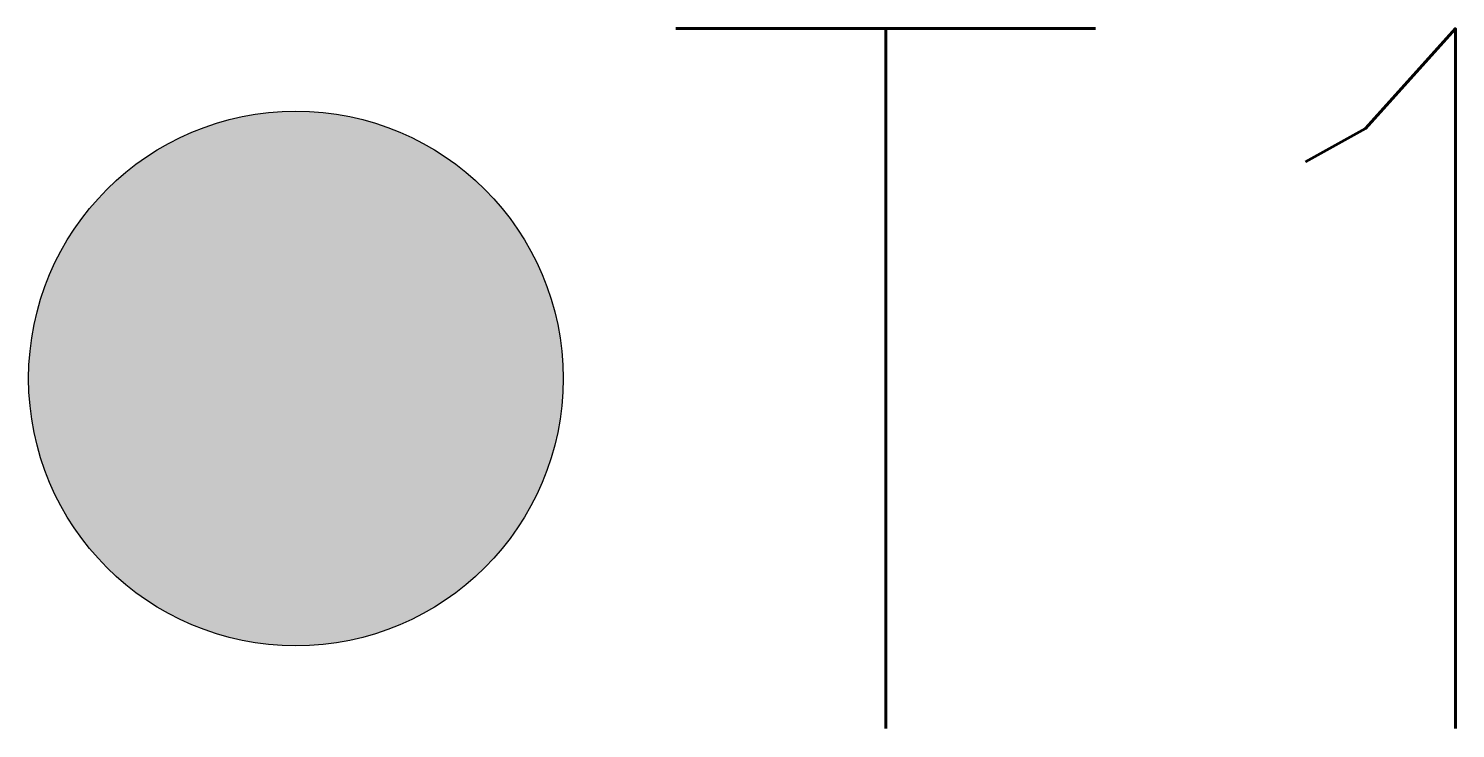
# Model space of a CAD drawing. Extents: x 284.24 to 288.31, y 184 to 186.
import ezdxf
from ezdxf.enums import TextEntityAlignment as Align

# ---------------------------------------------------------------- set-up
doc = ezdxf.new("R2010")
doc.units = 0
doc.header["$MEASUREMENT"] = 0
doc.layers.get('0').update_dxf_attribs({"linetype": 'CONTINUOUS'})
doc.styles.add('ROMANS', font='romans')

msp = doc.modelspace()

# ---------------------------------------------------------------- hatches: boundary and pattern name
h = msp.add_hatch(color=256)
edge = h.paths.add_edge_path()
edge.add_arc((285, 185), 0.7639, 0, 360)

# ---------------------------------------------------------------- linework, layer by layer
msp.add_circle((285, 185), 0.7639)

# ---------------------------------------------------------------- texts
at = {"lineweight": -3, "style": 'ROMANS'}
msp.add_attdef('T1', text='', height=2, dxfattribs=at).set_placement((286, 185), align=Align.MIDDLE_LEFT)

doc.saveas('drawing.dxf')
